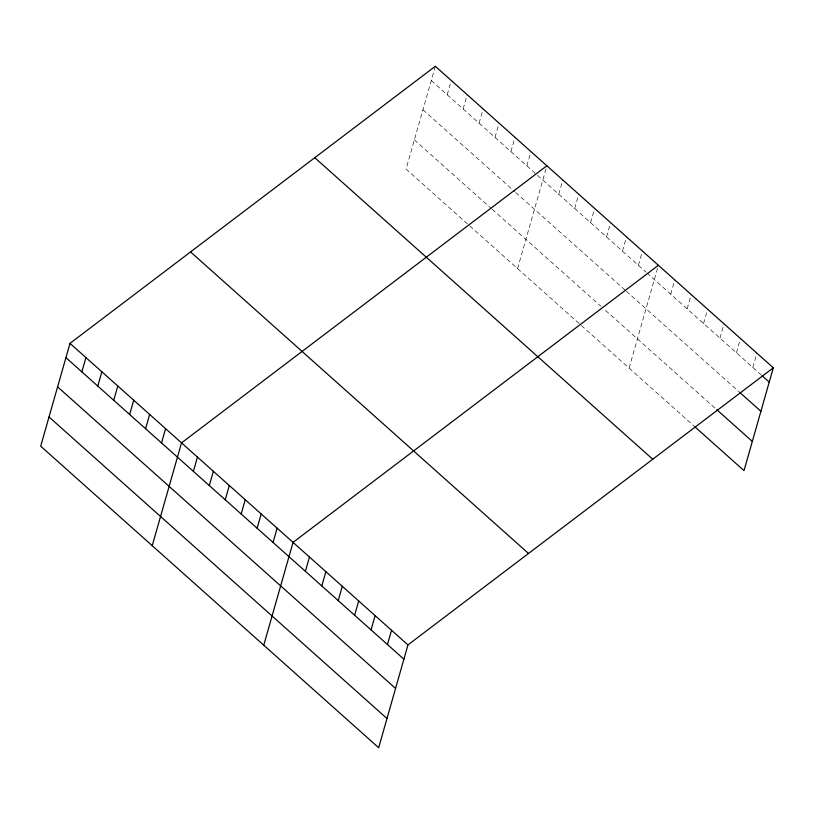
<?xml version="1.0" encoding="UTF-8"?>
<svg xmlns="http://www.w3.org/2000/svg" width="814" height="814" viewBox="0 0 814 814"><rect width="100%" height="100%" fill="white"/><g stroke="black" fill="none" stroke-linecap="round" stroke-linejoin="round"><path stroke-width="0.61" stroke-dasharray="4.07 3.05" d="M435.337 66.27L406.044 169.088L468.844 225.122M447.201 94.76L451.271 80.484M463.135 108.974L467.205 94.699M479.07 123.189L483.14 108.913M495.004 137.403L499.063 123.128M510.927 151.618L514.997 137.342M526.861 165.842L530.932 151.557M517.572 268.6L546.53 166.962M558.73 194.271L562.8 179.986M574.664 208.486L578.734 194.21M590.598 222.7L594.658 208.425M606.532 236.915L610.592 222.639M622.456 251.129L626.526 236.854M638.39 265.344L642.46 251.068M629.1 368.111L658.394 265.283M670.736 294.21L674.806 279.935M687.158 308.852L691.218 294.576M703.571 323.504L707.641 309.218M719.983 338.146L724.053 323.87M736.405 352.798L740.465 338.512M752.818 367.44L756.888 353.164M431.267 80.545L645.889 272.039M646.825 272.873L761.029 374.766M422.944 109.768L514.794 191.717M515.73 192.552L625.386 290.384M626.322 291.219L739.02 391.778M414.367 139.876L491.218 208.445M492.155 209.279L600.874 306.278M605.565 310.46L715.852 408.862M469.78 225.956L580.362 324.623M581.308 325.468L693.854 425.885"/><path stroke-width="1.22" d="M69.994 343.366L40.7 446.194L378.663 747.73L407.956 644.912L773.3 367.806L435.337 66.27L69.994 343.366L407.956 644.912M81.858 371.856L85.928 357.58M97.792 386.07L101.852 371.795M113.726 400.295L117.786 386.009M129.65 414.509L133.72 400.223M145.584 428.724L149.654 414.438M161.518 442.938L165.588 428.663M152.228 545.706L181.522 442.877L546.866 165.771M193.386 471.367L197.456 457.092M209.32 485.582L213.38 471.306M225.244 499.796L229.314 485.52M241.178 514.01L245.248 499.735M257.112 528.235L261.182 513.949M273.046 542.45L277.116 528.164M263.756 645.207L293.05 542.378L658.394 265.283M305.392 571.306L309.462 557.03M321.805 585.958L325.875 571.672M338.227 600.6L342.297 586.324M354.639 615.252L358.709 600.966M371.052 629.894L375.122 615.618M387.474 644.535L391.534 630.26M773.3 367.806L744.006 470.634L694.759 426.699M761.935 375.58L769.23 382.092M739.936 392.592L760.907 411.304M716.768 409.676L752.329 441.412M314.774 157.713L652.736 459.249M190.557 251.923L528.52 553.469M65.924 357.641L403.886 659.187M57.601 386.864L395.563 688.41M49.023 416.972L386.986 718.518"/></g></svg>
